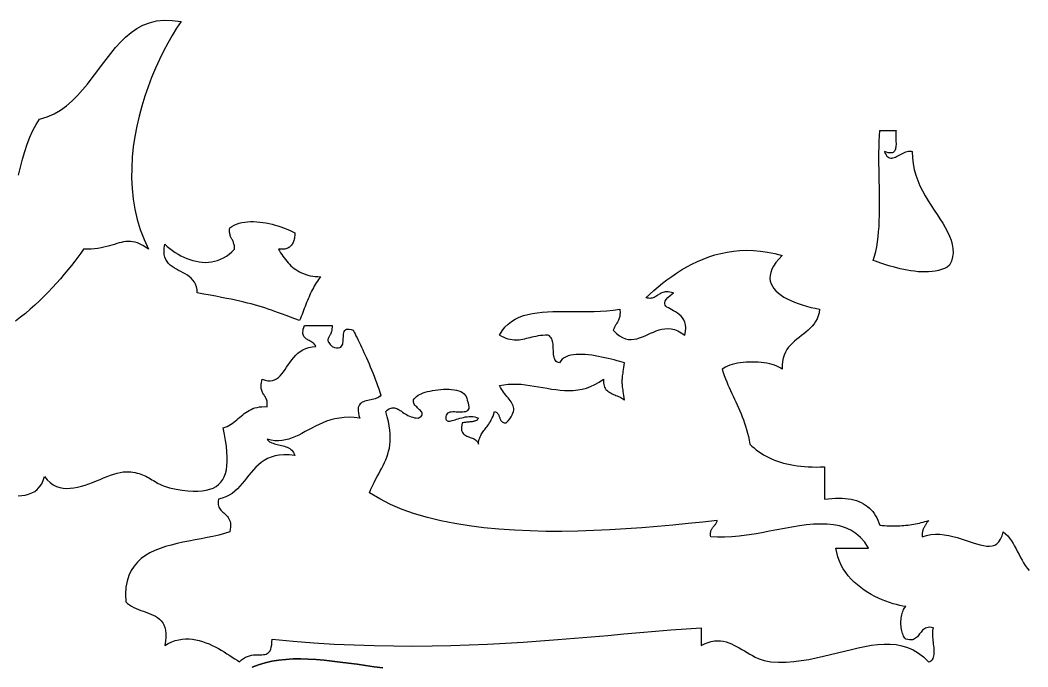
# Model space of a CAD drawing. Extents: x 0 to 1.82, y -2.75 to 0.29.
# Drawn here: x 0.754 to 1.368, y -1.593 to -1.199 of the extents above; entities that cross this region are included whole.
import ezdxf

# ---------------------------------------------------------------- set-up
doc = ezdxf.new("R2010")
doc.units = 0
doc.layers.get('0').update_dxf_attribs({"linetype": 'CONTINUOUS'})

msp = doc.modelspace()

# ---------------------------------------------------------------- linework, layer by layer
at = {"color": 7}
for points in [[(0.76571, -1.25948), (0.77024, -1.25811), (0.77446, -1.25627), (0.77839, -1.254), (0.78207, -1.25136), (0.78552, -1.24841), (0.78878, -1.24518), (0.79189, -1.24174), (0.79487, -1.23813), (0.79776, -1.23441), (0.80059, -1.23063), (0.80339, -1.22683), (0.80619, -1.22308), (0.80903, -1.21942), (0.81194, -1.21591), (0.81495, -1.21259), (0.81809, -1.20952), (0.8214, -1.20675), (0.8249, -1.20432), (0.82864, -1.20231), (0.83263, -1.20074), (0.83692, -1.19968), (0.84154, -1.19918), (0.84651, -1.19929), (0.85188, -1.20005)], [(0.85188, -1.20005), (0.84916, -1.20416), (0.84646, -1.20855), (0.8438, -1.2132), (0.84119, -1.2181), (0.83867, -1.22322), (0.83625, -1.22854), (0.83394, -1.23406), (0.83178, -1.23974), (0.82977, -1.24558), (0.82794, -1.25155), (0.8263, -1.25763), (0.82489, -1.26381), (0.82371, -1.27007), (0.82279, -1.27639), (0.82215, -1.28274), (0.8218, -1.28912), (0.82177, -1.2955), (0.82207, -1.30187), (0.82273, -1.3082), (0.82377, -1.31448), (0.8252, -1.32069), (0.82705, -1.32681), (0.82933, -1.33283), (0.83207, -1.33872)], [(0.75276, -1.2936), (0.754, -1.28871), (0.75528, -1.2839), (0.75664, -1.27922), (0.75811, -1.27472), (0.75972, -1.27045), (0.7615, -1.26645), (0.76349, -1.26278), (0.76571, -1.25948)], [(1.27381, -1.34565), (1.27462, -1.34299), (1.27531, -1.34021), (1.27589, -1.33733), (1.27637, -1.33435), (1.27676, -1.33127), (1.27707, -1.32811), (1.27731, -1.32488), (1.27748, -1.32158), (1.27759, -1.31823), (1.27765, -1.31482), (1.27766, -1.31137), (1.27765, -1.30789), (1.2776, -1.30438), (1.27754, -1.30085), (1.27747, -1.29732), (1.2774, -1.29378), (1.27734, -1.29025), (1.27729, -1.28673), (1.27727, -1.28324), (1.27727, -1.27978), (1.27732, -1.27636), (1.27741, -1.27298), (1.27756, -1.26967), (1.27777, -1.26641)], [(1.28768, -1.26641), (1.28758, -1.26718), (1.28752, -1.26799), (1.2875, -1.26884), (1.28751, -1.26971), (1.28753, -1.27059), (1.28757, -1.27149), (1.28761, -1.27239), (1.28764, -1.27327), (1.28766, -1.27414), (1.28766, -1.27499), (1.28762, -1.2758), (1.28755, -1.27657), (1.28743, -1.27728), (1.28726, -1.27794), (1.28703, -1.27852), (1.28672, -1.27903), (1.28634, -1.27946), (1.28586, -1.27978), (1.2853, -1.28001), (1.28463, -1.28012), (1.28384, -1.28012), (1.28294, -1.27998), (1.28191, -1.27971), (1.28074, -1.27929)], [(1.28074, -1.27929), (1.28114, -1.28042), (1.28158, -1.28133), (1.28208, -1.28205), (1.28261, -1.28259), (1.28318, -1.28296), (1.28379, -1.28319), (1.28443, -1.28328), (1.28511, -1.28325), (1.28581, -1.28312), (1.28653, -1.2829), (1.28728, -1.28261), (1.28805, -1.28226), (1.28883, -1.28187), (1.28962, -1.28146), (1.29042, -1.28103), (1.29123, -1.28061), (1.29205, -1.28021), (1.29286, -1.27985), (1.29367, -1.27953), (1.29448, -1.27929), (1.29527, -1.27913), (1.29606, -1.27906), (1.29683, -1.27911), (1.29758, -1.27929)], [(1.29758, -1.27929), (1.29764, -1.28306), (1.29803, -1.28671), (1.29872, -1.29023), (1.29968, -1.29364), (1.30087, -1.29695), (1.30225, -1.30015), (1.3038, -1.30326), (1.30547, -1.30629), (1.30723, -1.30923), (1.30904, -1.31211), (1.31087, -1.31492), (1.31268, -1.31767), (1.31445, -1.32037), (1.31612, -1.32302), (1.31768, -1.32564), (1.31908, -1.32822), (1.32028, -1.33079), (1.32126, -1.33333), (1.32197, -1.33586), (1.32239, -1.33839), (1.32247, -1.34093), (1.32218, -1.34347), (1.32149, -1.34603), (1.32036, -1.34862)], [(0.88456, -1.33872), (0.88454, -1.338), (0.88449, -1.33733), (0.8844, -1.3367), (0.88427, -1.33611), (0.88413, -1.33556), (0.88396, -1.33503), (0.88377, -1.33453), (0.88357, -1.33406), (0.88336, -1.3336), (0.88315, -1.33315), (0.88293, -1.33271), (0.88271, -1.33228), (0.88249, -1.33184), (0.88229, -1.33141), (0.8821, -1.33096), (0.88192, -1.3305), (0.88177, -1.33002), (0.88164, -1.32952), (0.88154, -1.329), (0.88147, -1.32844), (0.88144, -1.32786), (0.88144, -1.32723), (0.88149, -1.32656), (0.88159, -1.32584)], [(0.88159, -1.32584), (0.88289, -1.32492), (0.88428, -1.32414), (0.88577, -1.32349), (0.88735, -1.32296), (0.889, -1.32256), (0.89071, -1.32227), (0.89247, -1.32208), (0.89428, -1.32199), (0.89613, -1.32199), (0.898, -1.32208), (0.89988, -1.32225), (0.90177, -1.3225), (0.90366, -1.32281), (0.90553, -1.32318), (0.90737, -1.32361), (0.90918, -1.32408), (0.91094, -1.32459), (0.91265, -1.32514), (0.9143, -1.32572), (0.91587, -1.32632), (0.91735, -1.32694), (0.91875, -1.32756), (0.92004, -1.32819), (0.92121, -1.32881)], [(0.92121, -1.32881), (0.92119, -1.32966), (0.92115, -1.33048), (0.92107, -1.33127), (0.92096, -1.33202), (0.92081, -1.33274), (0.92064, -1.33342), (0.92043, -1.33407), (0.92018, -1.33468), (0.9199, -1.33525), (0.91959, -1.33579), (0.91924, -1.33628), (0.91886, -1.33673), (0.91844, -1.33715), (0.91798, -1.33752), (0.91749, -1.33785), (0.91695, -1.33813), (0.91639, -1.33837), (0.91578, -1.33856), (0.91513, -1.33871), (0.91445, -1.33881), (0.91372, -1.33886), (0.91296, -1.33886), (0.91215, -1.33881), (0.91131, -1.33872)], [(0.79245, -1.33872), (0.79078, -1.34111), (0.78899, -1.34359), (0.78709, -1.34614), (0.78507, -1.34874), (0.78296, -1.3514), (0.78074, -1.35408), (0.77842, -1.35679), (0.77602, -1.35952), (0.77353, -1.36224), (0.77096, -1.36495), (0.76831, -1.36763), (0.76559, -1.37029), (0.7628, -1.37289), (0.75995, -1.37544), (0.75704, -1.37792), (0.75408, -1.38031), (0.75107, -1.38262)], [(0.83207, -1.33872), (0.83026, -1.33747), (0.82855, -1.33645), (0.82691, -1.33563), (0.82535, -1.335), (0.82385, -1.33455), (0.8224, -1.33426), (0.82098, -1.33411), (0.8196, -1.33409), (0.81823, -1.33419), (0.81687, -1.33438), (0.8155, -1.33466), (0.81412, -1.335), (0.81271, -1.3354), (0.81127, -1.33583), (0.80978, -1.33628), (0.80823, -1.33673), (0.80661, -1.33718), (0.80491, -1.3376), (0.80312, -1.33798), (0.80123, -1.3383), (0.79923, -1.33855), (0.79711, -1.33872), (0.79485, -1.33878), (0.79245, -1.33872)], [(0.86178, -1.36546), (0.86166, -1.36347), (0.86132, -1.36171), (0.86077, -1.36016), (0.86004, -1.35879), (0.85915, -1.35757), (0.85813, -1.3565), (0.85699, -1.35554), (0.85577, -1.35467), (0.85447, -1.35388), (0.85313, -1.35314), (0.85176, -1.35242), (0.85039, -1.35172), (0.84905, -1.35099), (0.84774, -1.35023), (0.8465, -1.34941), (0.84535, -1.34851), (0.84431, -1.34751), (0.8434, -1.34638), (0.84264, -1.3451), (0.84207, -1.34365), (0.84169, -1.34202), (0.84153, -1.34017), (0.84162, -1.33808), (0.84197, -1.33574)], [(0.84197, -1.33574), (0.84349, -1.33708), (0.84506, -1.33836), (0.84669, -1.33957), (0.84836, -1.34071), (0.85008, -1.34177), (0.85183, -1.34275), (0.85362, -1.34365), (0.85544, -1.34444), (0.85728, -1.34513), (0.85914, -1.34571), (0.86101, -1.34617), (0.8629, -1.34652), (0.86479, -1.34673), (0.86668, -1.34681), (0.86856, -1.34674), (0.87044, -1.34653), (0.8723, -1.34616), (0.87415, -1.34563), (0.87597, -1.34494), (0.87776, -1.34407), (0.87952, -1.34302), (0.88125, -1.34178), (0.88293, -1.34035), (0.88456, -1.33872)], [(0.91131, -1.33872), (0.91194, -1.33982), (0.91259, -1.34092), (0.91327, -1.342), (0.91397, -1.34306), (0.9147, -1.3441), (0.91547, -1.34511), (0.91627, -1.34609), (0.9171, -1.34704), (0.91797, -1.34796), (0.91889, -1.34884), (0.91984, -1.34968), (0.92084, -1.35048), (0.92188, -1.35123), (0.92298, -1.35193), (0.92412, -1.35258), (0.92532, -1.35317), (0.92657, -1.3537), (0.92788, -1.35418), (0.92925, -1.35458), (0.93068, -1.35493), (0.93217, -1.3552), (0.93373, -1.35539), (0.93536, -1.35551), (0.93706, -1.35555)], [(1.13515, -1.36843), (1.13755, -1.3662), (1.14004, -1.36397), (1.14262, -1.36176), (1.1453, -1.35957), (1.14807, -1.35744), (1.15093, -1.35535), (1.15389, -1.35334), (1.15694, -1.35141), (1.16008, -1.34957), (1.16331, -1.34785), (1.16664, -1.34625), (1.17006, -1.34478), (1.17357, -1.34347), (1.17718, -1.34231), (1.18088, -1.34134), (1.18467, -1.34055), (1.18855, -1.33997), (1.19253, -1.3396), (1.1966, -1.33946), (1.20076, -1.33956), (1.20502, -1.33992), (1.20937, -1.34056), (1.21381, -1.34147), (1.21834, -1.34268)], [(1.21834, -1.34268), (1.21619, -1.34487), (1.21442, -1.34699), (1.21303, -1.34904), (1.21198, -1.35101), (1.21128, -1.35292), (1.2109, -1.35475), (1.21083, -1.35651), (1.21104, -1.35819), (1.21154, -1.35981), (1.21229, -1.36135), (1.21328, -1.36282), (1.21451, -1.36422), (1.21594, -1.36555), (1.21757, -1.3668), (1.21938, -1.36798), (1.22135, -1.36909), (1.22347, -1.37013), (1.22573, -1.37109), (1.2281, -1.37198), (1.23056, -1.3728), (1.23312, -1.37355), (1.23574, -1.37423), (1.23841, -1.37483), (1.24112, -1.37536)], [(1.32036, -1.34862), (1.31881, -1.34965), (1.31716, -1.35051), (1.31539, -1.35121), (1.31354, -1.35177), (1.31161, -1.35219), (1.3096, -1.35247), (1.30754, -1.35264), (1.30543, -1.35269), (1.30328, -1.35264), (1.3011, -1.3525), (1.29891, -1.35227), (1.29671, -1.35196), (1.29452, -1.35159), (1.29234, -1.35116), (1.29019, -1.35068), (1.28808, -1.35016), (1.28601, -1.34961), (1.28401, -1.34904), (1.28207, -1.34845), (1.28021, -1.34786), (1.27845, -1.34728), (1.27679, -1.34671), (1.27524, -1.34616), (1.27381, -1.34565)], [(0.93706, -1.35555), (0.93633, -1.35644), (0.93563, -1.35735), (0.93496, -1.35829), (0.93432, -1.35925), (0.93369, -1.36025), (0.9331, -1.36126), (0.93252, -1.3623), (0.93196, -1.36337), (0.93142, -1.36445), (0.93089, -1.36555), (0.93038, -1.36667), (0.92988, -1.36781), (0.92939, -1.36896), (0.9289, -1.37013), (0.92843, -1.37131), (0.92796, -1.3725), (0.92749, -1.3737), (0.92703, -1.37491), (0.92656, -1.37613), (0.9261, -1.37736), (0.92563, -1.37859), (0.92515, -1.37982), (0.92467, -1.38106), (0.92418, -1.3823)], [(0.92418, -1.3823), (0.9213, -1.38122), (0.9186, -1.38021), (0.91606, -1.37926), (0.91364, -1.37837), (0.91135, -1.37753), (0.90914, -1.37674), (0.90701, -1.37599), (0.90492, -1.37529), (0.90287, -1.37462), (0.90083, -1.37398), (0.89878, -1.37336), (0.8967, -1.37276), (0.89456, -1.37218), (0.89236, -1.37161), (0.89006, -1.37105), (0.88765, -1.37048), (0.8851, -1.36992), (0.8824, -1.36934), (0.87952, -1.36875), (0.87645, -1.36815), (0.87316, -1.36752), (0.86963, -1.36687), (0.86585, -1.36618), (0.86178, -1.36546)], [(1.15198, -1.36546), (1.1508, -1.36514), (1.14972, -1.36493), (1.14874, -1.36481), (1.14785, -1.36478), (1.14703, -1.36483), (1.14629, -1.36495), (1.14561, -1.36512), (1.14498, -1.36535), (1.14439, -1.36561), (1.14385, -1.36591), (1.14332, -1.36624), (1.14282, -1.36657), (1.14233, -1.36691), (1.14184, -1.36725), (1.14134, -1.36758), (1.14083, -1.36788), (1.1403, -1.36815), (1.13973, -1.36838), (1.13912, -1.36857), (1.13846, -1.36869), (1.13774, -1.36875), (1.13695, -1.36873), (1.13609, -1.36863), (1.13515, -1.36843)], [(1.15892, -1.39121), (1.15937, -1.38887), (1.1595, -1.38679), (1.15935, -1.38494), (1.15895, -1.38332), (1.15834, -1.38189), (1.15756, -1.38064), (1.15662, -1.37955), (1.15558, -1.37859), (1.15446, -1.37775), (1.1533, -1.37701), (1.15213, -1.37634), (1.15099, -1.37573), (1.14992, -1.37516), (1.14893, -1.3746), (1.14808, -1.37404), (1.1474, -1.37345), (1.14691, -1.37282), (1.14666, -1.37213), (1.14668, -1.37135), (1.147, -1.37046), (1.14765, -1.36945), (1.14868, -1.36829), (1.15011, -1.36697), (1.15198, -1.36546)], [(1.04601, -1.39121), (1.04758, -1.38865), (1.04934, -1.38641), (1.05127, -1.38448), (1.05336, -1.38281), (1.05561, -1.38141), (1.05802, -1.38024), (1.06056, -1.37928), (1.06325, -1.37852), (1.06606, -1.37793), (1.069, -1.37748), (1.07206, -1.37717), (1.07522, -1.37697), (1.07849, -1.37686), (1.08186, -1.37681), (1.08531, -1.37681), (1.08885, -1.37683), (1.09247, -1.37686), (1.09615, -1.37686), (1.09989, -1.37683), (1.10369, -1.37674), (1.10754, -1.37657), (1.11143, -1.3763), (1.11535, -1.3759), (1.1193, -1.37536)], [(1.1193, -1.37536), (1.1194, -1.3762), (1.11945, -1.377), (1.11945, -1.37774), (1.11942, -1.37845), (1.11935, -1.37911), (1.11924, -1.37974), (1.1191, -1.38034), (1.11893, -1.3809), (1.11874, -1.38144), (1.11853, -1.38195), (1.1183, -1.38244), (1.11806, -1.38291), (1.11781, -1.38337), (1.11755, -1.38382), (1.11729, -1.38425), (1.11703, -1.38468), (1.11677, -1.38511), (1.11651, -1.38553), (1.11627, -1.38596), (1.11604, -1.38639), (1.11583, -1.38683), (1.11564, -1.38728), (1.11548, -1.38775), (1.11534, -1.38824)], [(1.24112, -1.37536), (1.24078, -1.37749), (1.24024, -1.37943), (1.23954, -1.3812), (1.23868, -1.38282), (1.23769, -1.38431), (1.23659, -1.38568), (1.23539, -1.38696), (1.23412, -1.38816), (1.23278, -1.38931), (1.23141, -1.39041), (1.23002, -1.39149), (1.22862, -1.39257), (1.22724, -1.39367), (1.22589, -1.39479), (1.22459, -1.39597), (1.22337, -1.39723), (1.22223, -1.39857), (1.22121, -1.40002), (1.22031, -1.40159), (1.21955, -1.40331), (1.21896, -1.40519), (1.21855, -1.40726), (1.21834, -1.40952), (1.21834, -1.41201)], [(0.93409, -1.39814), (0.9338, -1.39756), (0.93346, -1.39704), (0.93306, -1.39657), (0.93261, -1.39616), (0.93212, -1.39578), (0.93161, -1.39543), (0.93107, -1.39511), (0.93053, -1.3948), (0.92998, -1.3945), (0.92943, -1.3942), (0.9289, -1.39389), (0.92839, -1.39356), (0.92791, -1.39321), (0.92747, -1.39282), (0.92708, -1.39239), (0.92675, -1.39191), (0.92648, -1.39137), (0.92629, -1.39076), (0.92617, -1.39008), (0.92615, -1.38932), (0.92623, -1.38846), (0.92642, -1.38751), (0.92672, -1.38644), (0.92715, -1.38527)], [(0.94399, -1.38527), (0.94396, -1.38633), (0.94388, -1.38728), (0.94375, -1.38814), (0.94358, -1.3889), (0.94338, -1.38959), (0.94315, -1.3902), (0.94292, -1.39075), (0.94267, -1.39125), (0.94242, -1.39169), (0.94218, -1.3921), (0.94196, -1.39247), (0.94176, -1.39282), (0.94159, -1.39315), (0.94146, -1.39348), (0.94138, -1.39381), (0.94135, -1.39414), (0.94138, -1.3945), (0.94148, -1.39488), (0.94166, -1.39529), (0.94193, -1.39574), (0.94228, -1.39625), (0.94274, -1.39681), (0.94331, -1.39744), (0.94399, -1.39814)], [(0.94399, -1.39814), (0.94547, -1.39864), (0.94672, -1.39889), (0.94775, -1.39894), (0.94859, -1.39878), (0.94925, -1.39846), (0.94976, -1.39799), (0.95014, -1.39739), (0.95041, -1.39668), (0.95059, -1.39588), (0.9507, -1.39502), (0.95076, -1.39412), (0.9508, -1.39319), (0.95083, -1.39227), (0.95088, -1.39136), (0.95096, -1.3905), (0.95111, -1.38971), (0.95133, -1.389), (0.95165, -1.38839), (0.95209, -1.38792), (0.95268, -1.3876), (0.95343, -1.38745), (0.95436, -1.38749), (0.9555, -1.38774), (0.95687, -1.38824)], [(1.11534, -1.38824), (1.11729, -1.39012), (1.11918, -1.39157), (1.12103, -1.39263), (1.12283, -1.39334), (1.12459, -1.39374), (1.12633, -1.39386), (1.12803, -1.39373), (1.12972, -1.39341), (1.13139, -1.39292), (1.13305, -1.3923), (1.13472, -1.3916), (1.13638, -1.39084), (1.13806, -1.39006), (1.13976, -1.38931), (1.14147, -1.38862), (1.14322, -1.38802), (1.145, -1.38755), (1.14682, -1.38726), (1.14868, -1.38718), (1.1506, -1.38734), (1.15258, -1.38779), (1.15462, -1.38856), (1.15673, -1.38969), (1.15892, -1.39121)], [(0.95687, -1.38824), (0.95738, -1.38927), (0.95794, -1.39038), (0.95852, -1.39157), (0.95915, -1.39282), (0.9598, -1.39415), (0.96047, -1.39554), (0.96117, -1.397), (0.96189, -1.39851), (0.96263, -1.40008), (0.96338, -1.4017), (0.96414, -1.40336), (0.96491, -1.40508), (0.96569, -1.40683), (0.96647, -1.40862), (0.96724, -1.41045), (0.96802, -1.4123), (0.96878, -1.41419), (0.96954, -1.41609), (0.97028, -1.41802), (0.97101, -1.41997), (0.97172, -1.42193), (0.97241, -1.4239), (0.97307, -1.42588), (0.9737, -1.42786)], [(1.07572, -1.39121), (1.07404, -1.39124), (1.07245, -1.39134), (1.07095, -1.39149), (1.06953, -1.39169), (1.06818, -1.39192), (1.0669, -1.39218), (1.06567, -1.39246), (1.06449, -1.39275), (1.06336, -1.39304), (1.06226, -1.39332), (1.06118, -1.39358), (1.06012, -1.39381), (1.05907, -1.39401), (1.05803, -1.39416), (1.05697, -1.39426), (1.05591, -1.39429), (1.05483, -1.39425), (1.05371, -1.39413), (1.05256, -1.39393), (1.05137, -1.39362), (1.05013, -1.3932), (1.04882, -1.39267), (1.04745, -1.39201), (1.04601, -1.39121)], [(1.08265, -1.40805), (1.08185, -1.40786), (1.08117, -1.40756), (1.08061, -1.40716), (1.08014, -1.40666), (1.07977, -1.40608), (1.07948, -1.40542), (1.07926, -1.40469), (1.07909, -1.4039), (1.07898, -1.40307), (1.0789, -1.40219), (1.07885, -1.40129), (1.07882, -1.40037), (1.07878, -1.39944), (1.07875, -1.39851), (1.0787, -1.39758), (1.07862, -1.39668), (1.0785, -1.3958), (1.07834, -1.39495), (1.07811, -1.39416), (1.07782, -1.39342), (1.07744, -1.39275), (1.07697, -1.39215), (1.0764, -1.39163), (1.07572, -1.39121)], [(0.9014, -1.41795), (0.90318, -1.41865), (0.90481, -1.41902), (0.9063, -1.41909), (0.90767, -1.41889), (0.90895, -1.41845), (0.91013, -1.41778), (0.91124, -1.41692), (0.9123, -1.4159), (0.91331, -1.41473), (0.9143, -1.41345), (0.91528, -1.41208), (0.91626, -1.41065), (0.91726, -1.40918), (0.9183, -1.4077), (0.91939, -1.40624), (0.92055, -1.40482), (0.92179, -1.40347), (0.92313, -1.40221), (0.92458, -1.40108), (0.92616, -1.40009), (0.92789, -1.39928), (0.92977, -1.39866), (0.93183, -1.39828), (0.93409, -1.39814)], [(1.12227, -1.40805), (1.12084, -1.40766), (1.1193, -1.40723), (1.11764, -1.40679), (1.1159, -1.40633), (1.11407, -1.40586), (1.11218, -1.4054), (1.11024, -1.40495), (1.10826, -1.40453), (1.10625, -1.40413), (1.10424, -1.40377), (1.10223, -1.40347), (1.10023, -1.40322), (1.09827, -1.40304), (1.09635, -1.40293), (1.09449, -1.40291), (1.0927, -1.40298), (1.091, -1.40316), (1.0894, -1.40345), (1.08791, -1.40386), (1.08655, -1.4044), (1.08533, -1.40508), (1.08426, -1.40591), (1.08337, -1.4069), (1.08265, -1.40805)], [(1.12227, -1.43083), (1.12203, -1.4293), (1.12182, -1.42792), (1.12162, -1.42668), (1.12145, -1.42556), (1.12129, -1.42456), (1.12116, -1.42365), (1.12104, -1.42282), (1.12095, -1.42206), (1.12088, -1.42136), (1.12083, -1.42069), (1.1208, -1.42006), (1.12079, -1.41944), (1.1208, -1.41882), (1.12083, -1.41818), (1.12088, -1.41752), (1.12095, -1.41681), (1.12104, -1.41606), (1.12116, -1.41523), (1.12129, -1.41432), (1.12145, -1.41331), (1.12162, -1.41219), (1.12182, -1.41095), (1.12203, -1.40958), (1.12227, -1.40805)], [(1.21834, -1.41201), (1.2174, -1.4113), (1.2163, -1.41065), (1.21506, -1.41006), (1.2137, -1.40953), (1.21223, -1.40907), (1.21067, -1.40867), (1.20902, -1.40833), (1.2073, -1.40805), (1.20553, -1.40783), (1.20372, -1.40768), (1.20188, -1.40758), (1.20002, -1.40755), (1.19817, -1.40758), (1.19633, -1.40768), (1.19451, -1.40783), (1.19274, -1.40805), (1.19102, -1.40833), (1.18937, -1.40867), (1.18781, -1.40907), (1.18634, -1.40953), (1.18498, -1.41006), (1.18374, -1.41065), (1.18264, -1.4113), (1.1817, -1.41201)], [(1.1817, -1.41201), (1.18234, -1.41396), (1.18301, -1.41587), (1.18372, -1.41774), (1.18446, -1.41958), (1.18522, -1.42138), (1.186, -1.42317), (1.1868, -1.42493), (1.1876, -1.42668), (1.18842, -1.42843), (1.18923, -1.43017), (1.19005, -1.43192), (1.19086, -1.43367), (1.19166, -1.43545), (1.19244, -1.43724), (1.19321, -1.43906), (1.19395, -1.44092), (1.19466, -1.44281), (1.19535, -1.44474), (1.19599, -1.44672), (1.1966, -1.44876), (1.19716, -1.45086), (1.19767, -1.45302), (1.19813, -1.45526), (1.19854, -1.45757)], [(0.90437, -1.43479), (0.90446, -1.43384), (0.90447, -1.43298), (0.90441, -1.4322), (0.90429, -1.43148), (0.90412, -1.43082), (0.90391, -1.43021), (0.90366, -1.42964), (0.90338, -1.4291), (0.90308, -1.42859), (0.90277, -1.42809), (0.90246, -1.4276), (0.90214, -1.42711), (0.90184, -1.42661), (0.90156, -1.42609), (0.9013, -1.42554), (0.90107, -1.42496), (0.90089, -1.42433), (0.90075, -1.42365), (0.90067, -1.4229), (0.90066, -1.42209), (0.90072, -1.42119), (0.90085, -1.42021), (0.90108, -1.41913), (0.9014, -1.41795)], [(1.04601, -1.42191), (1.04861, -1.4214), (1.05123, -1.4211), (1.05385, -1.42097), (1.05648, -1.421), (1.05912, -1.42116), (1.06176, -1.42143), (1.06441, -1.42179), (1.06706, -1.42221), (1.06972, -1.42266), (1.07238, -1.42313), (1.07504, -1.42359), (1.0777, -1.42402), (1.08036, -1.42439), (1.08302, -1.42468), (1.08568, -1.42486), (1.08834, -1.42492), (1.09099, -1.42483), (1.09364, -1.42456), (1.09628, -1.42409), (1.09892, -1.4234), (1.10155, -1.42247), (1.10418, -1.42126), (1.10679, -1.41977), (1.1094, -1.41795)], [(1.1094, -1.41795), (1.10933, -1.41913), (1.10936, -1.42021), (1.1095, -1.42119), (1.10973, -1.42207), (1.11004, -1.42287), (1.11043, -1.42358), (1.11089, -1.42423), (1.11141, -1.42481), (1.11199, -1.42533), (1.11261, -1.4258), (1.11328, -1.42623), (1.11398, -1.42662), (1.1147, -1.42698), (1.11544, -1.42731), (1.11619, -1.42762), (1.11695, -1.42793), (1.11771, -1.42823), (1.11845, -1.42854), (1.11917, -1.42885), (1.11987, -1.42919), (1.12054, -1.42954), (1.12117, -1.42993), (1.12175, -1.43036), (1.12227, -1.43083)], [(0.99648, -1.42786), (0.99732, -1.42737), (0.99832, -1.42689), (0.99947, -1.42644), (1.00075, -1.42601), (1.00214, -1.42562), (1.00363, -1.42526), (1.0052, -1.42494), (1.00683, -1.42466), (1.0085, -1.42444), (1.01019, -1.42428), (1.01189, -1.42418), (1.01357, -1.42414), (1.01522, -1.42418), (1.01683, -1.42429), (1.01836, -1.42449), (1.01981, -1.42477), (1.02116, -1.42515), (1.02239, -1.42563), (1.02348, -1.42621), (1.02441, -1.42689), (1.02516, -1.42769), (1.02573, -1.42861), (1.02608, -1.42966), (1.0262, -1.43083)], [(1.04997, -1.44469), (1.05122, -1.44337), (1.05225, -1.44213), (1.05309, -1.44095), (1.05373, -1.43984), (1.0542, -1.43879), (1.0545, -1.43779), (1.05465, -1.43684), (1.05466, -1.43593), (1.05455, -1.43505), (1.05432, -1.4342), (1.05398, -1.43337), (1.05356, -1.43256), (1.05306, -1.43176), (1.05249, -1.43096), (1.05187, -1.43017), (1.05122, -1.42936), (1.05053, -1.42854), (1.04983, -1.4277), (1.04913, -1.42684), (1.04843, -1.42594), (1.04776, -1.425), (1.04712, -1.42403), (1.04654, -1.423), (1.04601, -1.42191)], [(0.9737, -1.42786), (0.97316, -1.42843), (0.97252, -1.4289), (0.97181, -1.4293), (0.97103, -1.42964), (0.9702, -1.42992), (0.96932, -1.43016), (0.96842, -1.43037), (0.9675, -1.43057), (0.96658, -1.43076), (0.96567, -1.43097), (0.96478, -1.43119), (0.96392, -1.43145), (0.96311, -1.43175), (0.96236, -1.43211), (0.96168, -1.43255), (0.96108, -1.43307), (0.96058, -1.43368), (0.96019, -1.4344), (0.95992, -1.43525), (0.95979, -1.43622), (0.9598, -1.43735), (0.95997, -1.43863), (0.96031, -1.44008), (0.96083, -1.44172)], [(0.99648, -1.44172), (0.99746, -1.44123), (0.99817, -1.44073), (0.99864, -1.44023), (0.99889, -1.43973), (0.99895, -1.43923), (0.99885, -1.43872), (0.99861, -1.43821), (0.99824, -1.43769), (0.99779, -1.43716), (0.99727, -1.43663), (0.9967, -1.43608), (0.99611, -1.43553), (0.99553, -1.43497), (0.99498, -1.4344), (0.99448, -1.43381), (0.99406, -1.43321), (0.99375, -1.4326), (0.99356, -1.43197), (0.99352, -1.43133), (0.99366, -1.43067), (0.99401, -1.43), (0.99457, -1.4293), (0.99539, -1.42859), (0.99648, -1.42786)], [(1.0262, -1.43083), (1.02681, -1.43243), (1.02717, -1.43378), (1.02731, -1.43491), (1.02724, -1.43583), (1.02698, -1.43656), (1.02655, -1.43713), (1.02598, -1.43754), (1.02528, -1.43783), (1.02447, -1.43802), (1.02358, -1.43812), (1.02262, -1.43815), (1.02162, -1.43813), (1.02059, -1.43809), (1.01955, -1.43805), (1.01853, -1.43801), (1.01754, -1.43802), (1.01661, -1.43808), (1.01575, -1.43821), (1.01499, -1.43844), (1.01434, -1.43878), (1.01383, -1.43926), (1.01348, -1.4399), (1.0133, -1.44071), (1.01332, -1.44172)], [(0.87763, -1.44766), (0.87883, -1.44725), (0.87997, -1.44677), (0.88105, -1.44622), (0.88209, -1.44561), (0.88308, -1.44496), (0.88404, -1.44426), (0.88497, -1.44353), (0.88588, -1.44279), (0.88679, -1.44202), (0.88769, -1.44126), (0.8886, -1.44049), (0.88952, -1.43974), (0.89046, -1.43901), (0.89142, -1.43831), (0.89243, -1.43764), (0.89348, -1.43703), (0.89458, -1.43646), (0.89574, -1.43597), (0.89696, -1.43554), (0.89826, -1.43519), (0.89965, -1.43494), (0.90112, -1.43478), (0.90269, -1.43473), (0.90437, -1.43479)], [(0.97668, -1.43776), (0.97752, -1.43698), (0.97833, -1.43638), (0.97911, -1.43594), (0.97986, -1.43565), (0.98059, -1.43549), (0.9813, -1.43545), (0.982, -1.43553), (0.98269, -1.43571), (0.98338, -1.43597), (0.98407, -1.4363), (0.98476, -1.4367), (0.98547, -1.43714), (0.98619, -1.43762), (0.98693, -1.43813), (0.98769, -1.43864), (0.98849, -1.43915), (0.98932, -1.43965), (0.99019, -1.44013), (0.9911, -1.44056), (0.99206, -1.44095), (0.99307, -1.44127), (0.99415, -1.44151), (0.99528, -1.44167), (0.99648, -1.44172)], [(0.96083, -1.44172), (0.95746, -1.44136), (0.95427, -1.44126), (0.95125, -1.44138), (0.94839, -1.44171), (0.94568, -1.44223), (0.94309, -1.4429), (0.94063, -1.4437), (0.93827, -1.44462), (0.936, -1.44562), (0.93381, -1.44669), (0.93169, -1.44779), (0.92963, -1.4489), (0.9276, -1.45001), (0.92561, -1.45108), (0.92363, -1.45209), (0.92165, -1.45302), (0.91966, -1.45384), (0.91765, -1.45454), (0.9156, -1.45507), (0.91351, -1.45543), (0.91135, -1.45559), (0.90912, -1.45552), (0.90679, -1.4552), (0.90437, -1.4546)], [(0.96677, -1.48728), (0.96766, -1.48511), (0.96857, -1.48306), (0.96951, -1.48109), (0.97046, -1.47921), (0.97141, -1.4774), (0.97236, -1.47565), (0.97328, -1.47393), (0.97418, -1.47224), (0.97504, -1.47057), (0.97585, -1.4689), (0.97661, -1.46721), (0.97729, -1.46549), (0.9779, -1.46374), (0.97843, -1.46193), (0.97885, -1.46005), (0.97917, -1.45808), (0.97937, -1.45602), (0.97945, -1.45386), (0.97938, -1.45156), (0.97917, -1.44913), (0.97881, -1.44655), (0.97828, -1.4438), (0.97757, -1.44088), (0.97668, -1.43776)], [(1.01332, -1.44172), (1.01338, -1.44238), (1.01354, -1.44289), (1.01381, -1.44327), (1.01417, -1.44351), (1.01462, -1.44364), (1.01516, -1.44367), (1.01578, -1.44361), (1.01648, -1.44348), (1.01724, -1.44329), (1.01806, -1.44305), (1.01895, -1.44277), (1.01988, -1.44247), (1.02087, -1.44215), (1.02189, -1.44184), (1.02295, -1.44155), (1.02403, -1.44128), (1.02514, -1.44106), (1.02627, -1.44089), (1.02742, -1.44078), (1.02857, -1.44076), (1.02972, -1.44083), (1.03087, -1.441), (1.03201, -1.4413), (1.03313, -1.44172)], [(1.03313, -1.44172), (1.03299, -1.44207), (1.0328, -1.44239), (1.03258, -1.44266), (1.03233, -1.44291), (1.03204, -1.44312), (1.03172, -1.4433), (1.03138, -1.44346), (1.031, -1.44359), (1.03061, -1.44371), (1.03019, -1.4438), (1.02975, -1.44388), (1.02929, -1.44395), (1.02882, -1.44401), (1.02834, -1.44406), (1.02784, -1.4441), (1.02733, -1.44414), (1.02682, -1.44419), (1.02631, -1.44423), (1.02579, -1.44428), (1.02527, -1.44434), (1.02475, -1.4444), (1.02423, -1.44448), (1.02373, -1.44458), (1.02323, -1.44469)], [(1.03313, -1.45757), (1.03327, -1.45651), (1.03346, -1.45553), (1.03368, -1.45465), (1.03393, -1.45383), (1.03422, -1.45308), (1.03454, -1.45239), (1.03489, -1.45173), (1.03526, -1.45111), (1.03566, -1.45052), (1.03607, -1.44994), (1.03651, -1.44936), (1.03697, -1.44878), (1.03744, -1.44818), (1.03793, -1.44756), (1.03842, -1.4469), (1.03893, -1.4462), (1.03944, -1.44544), (1.03996, -1.44462), (1.04047, -1.44372), (1.04099, -1.44274), (1.04151, -1.44166), (1.04203, -1.44048), (1.04254, -1.43918), (1.04304, -1.43776)], [(1.04304, -1.43776), (1.0435, -1.43791), (1.04391, -1.4381), (1.04427, -1.43834), (1.04458, -1.43862), (1.04485, -1.43893), (1.04509, -1.43926), (1.0453, -1.43962), (1.04549, -1.44), (1.04566, -1.44039), (1.04582, -1.44079), (1.04598, -1.44119), (1.04613, -1.4416), (1.04629, -1.442), (1.04646, -1.44239), (1.04664, -1.44276), (1.04685, -1.44312), (1.04708, -1.44345), (1.04735, -1.44375), (1.04766, -1.44402), (1.04801, -1.44425), (1.04841, -1.44444), (1.04887, -1.44458), (1.04938, -1.44466), (1.04997, -1.44469)], [(0.84495, -1.48431), (0.8489, -1.48508), (0.85259, -1.48567), (0.85602, -1.48607), (0.8592, -1.48627), (0.86213, -1.48629), (0.86482, -1.48611), (0.86727, -1.48573), (0.86949, -1.48516), (0.87148, -1.48438), (0.87325, -1.48341), (0.8748, -1.48223), (0.87614, -1.48084), (0.87728, -1.47926), (0.87822, -1.47746), (0.87895, -1.47545), (0.8795, -1.47323), (0.87986, -1.4708), (0.88004, -1.46815), (0.88005, -1.46529), (0.87989, -1.46221), (0.87956, -1.45891), (0.87907, -1.45538), (0.87842, -1.45164), (0.87763, -1.44766)], [(1.02323, -1.44469), (1.02293, -1.44598), (1.02278, -1.44712), (1.02276, -1.44813), (1.02286, -1.44902), (1.02307, -1.44979), (1.02338, -1.45047), (1.02378, -1.45105), (1.02425, -1.45155), (1.02479, -1.45199), (1.02539, -1.45237), (1.02602, -1.4527), (1.02669, -1.45299), (1.02738, -1.45326), (1.02808, -1.45351), (1.02878, -1.45376), (1.02946, -1.45401), (1.03012, -1.45428), (1.03075, -1.45458), (1.03133, -1.45492), (1.03185, -1.45531), (1.0323, -1.45576), (1.03267, -1.45628), (1.03295, -1.45688), (1.03313, -1.45757)], [(0.90437, -1.4546), (0.90479, -1.45518), (0.90529, -1.45568), (0.90587, -1.45612), (0.90651, -1.4565), (0.90722, -1.45683), (0.90798, -1.45712), (0.90878, -1.45738), (0.90962, -1.45761), (0.91048, -1.45782), (0.91137, -1.45802), (0.91226, -1.45823), (0.91316, -1.45844), (0.91406, -1.45866), (0.91494, -1.45891), (0.9158, -1.45919), (0.91662, -1.45951), (0.91742, -1.45988), (0.91816, -1.46031), (0.91885, -1.4608), (0.91948, -1.46136), (0.92004, -1.46201), (0.92052, -1.46274), (0.92091, -1.46357), (0.92121, -1.4645)], [(1.19854, -1.45757), (1.1998, -1.45878), (1.20112, -1.45994), (1.20248, -1.46105), (1.2039, -1.4621), (1.20538, -1.46311), (1.20691, -1.46405), (1.20849, -1.46495), (1.21013, -1.46579), (1.21182, -1.46657), (1.21357, -1.4673), (1.21537, -1.46797), (1.21723, -1.46859), (1.21915, -1.46915), (1.22112, -1.46965), (1.22315, -1.4701), (1.22524, -1.47048), (1.22739, -1.47081), (1.22959, -1.47108), (1.23186, -1.47129), (1.23419, -1.47144), (1.23657, -1.47153), (1.23902, -1.47156), (1.24153, -1.47153), (1.2441, -1.47144)], [(0.92121, -1.4645), (0.91778, -1.46416), (0.91464, -1.46412), (0.91178, -1.46435), (0.90916, -1.46483), (0.90678, -1.46554), (0.9046, -1.46645), (0.90261, -1.46754), (0.90078, -1.46879), (0.89908, -1.47018), (0.8975, -1.47167), (0.89601, -1.47326), (0.89459, -1.4749), (0.89322, -1.47659), (0.89187, -1.4783), (0.89052, -1.48), (0.88915, -1.48167), (0.88773, -1.48329), (0.88625, -1.48484), (0.88468, -1.48629), (0.88299, -1.48761), (0.88117, -1.4888), (0.87919, -1.48981), (0.87703, -1.49063), (0.87466, -1.49124)], [(0.75266, -1.48913), (0.75486, -1.48897), (0.75698, -1.48864), (0.759, -1.48811), (0.76091, -1.48738), (0.76268, -1.48641), (0.76429, -1.48518), (0.76571, -1.48369), (0.76694, -1.4819), (0.76793, -1.47981), (0.76868, -1.47738)], [(0.76868, -1.47738), (0.77035, -1.47941), (0.77211, -1.48106), (0.77398, -1.48237), (0.77593, -1.48335), (0.77795, -1.48403), (0.78004, -1.48444), (0.78219, -1.48459), (0.78438, -1.48453), (0.78661, -1.48427), (0.78887, -1.48384), (0.79115, -1.48327), (0.79344, -1.48258), (0.79573, -1.48179), (0.79801, -1.48094), (0.80027, -1.48005), (0.8025, -1.47914), (0.8047, -1.47824), (0.80684, -1.47738), (0.80893, -1.47658), (0.81096, -1.47587), (0.81291, -1.47527), (0.81477, -1.47481), (0.81654, -1.47451), (0.8182, -1.47441)], [(0.8182, -1.47441), (0.81976, -1.47444), (0.82123, -1.47455), (0.8226, -1.47471), (0.8239, -1.47493), (0.82512, -1.47521), (0.82628, -1.47554), (0.82738, -1.47591), (0.82844, -1.47631), (0.82945, -1.47676), (0.83043, -1.47723), (0.83138, -1.47773), (0.83232, -1.47824), (0.83324, -1.47878), (0.83416, -1.47932), (0.83509, -1.47987), (0.83603, -1.48042), (0.83699, -1.48097), (0.83798, -1.48151), (0.83901, -1.48204), (0.84008, -1.48255), (0.8412, -1.48303), (0.84238, -1.48349), (0.84362, -1.48392), (0.84495, -1.48431)], [(0.87466, -1.49124), (0.87448, -1.49242), (0.87444, -1.49347), (0.87451, -1.49441), (0.87469, -1.49526), (0.87497, -1.49602), (0.87532, -1.49671), (0.87575, -1.49734), (0.87624, -1.49792), (0.87677, -1.49847), (0.87733, -1.499), (0.87791, -1.49951), (0.8785, -1.50003), (0.87908, -1.50057), (0.87965, -1.50113), (0.88018, -1.50174), (0.88068, -1.5024), (0.88111, -1.50312), (0.88148, -1.50392), (0.88177, -1.50481), (0.88197, -1.5058), (0.88207, -1.50691), (0.88204, -1.50815), (0.88189, -1.50952), (0.88159, -1.51105)], [(1.17873, -1.50412), (1.16993, -1.5051), (1.1609, -1.50606), (1.15166, -1.50697), (1.14225, -1.50783), (1.1327, -1.5086), (1.12304, -1.50929), (1.11331, -1.50987), (1.10353, -1.51032), (1.09373, -1.51063), (1.08395, -1.51079), (1.07422, -1.51077), (1.06458, -1.51056), (1.05504, -1.51014), (1.04566, -1.5095), (1.03645, -1.50863), (1.02744, -1.5075), (1.01868, -1.50609), (1.0102, -1.5044), (1.00201, -1.5024), (0.99416, -1.50009), (0.98668, -1.49743), (0.9796, -1.49442), (0.97296, -1.49105), (0.96677, -1.48728)], [(1.2441, -1.49124), (1.24641, -1.49092), (1.24864, -1.49069), (1.25078, -1.49054), (1.25285, -1.49049), (1.25483, -1.49053), (1.25674, -1.49066), (1.25856, -1.49087), (1.26031, -1.49117), (1.26198, -1.49156), (1.26356, -1.49203), (1.26507, -1.49259), (1.2665, -1.49323), (1.26786, -1.49395), (1.26914, -1.49475), (1.27034, -1.49564), (1.27146, -1.4966), (1.27251, -1.49764), (1.27348, -1.49877), (1.27438, -1.49996), (1.27521, -1.50124), (1.27596, -1.50259), (1.27664, -1.50402), (1.27724, -1.50552), (1.27777, -1.50709)], [(1.17476, -1.51402), (1.17467, -1.51331), (1.17462, -1.51266), (1.17461, -1.51206), (1.17465, -1.5115), (1.17472, -1.51099), (1.17483, -1.51053), (1.17497, -1.5101), (1.17513, -1.5097), (1.17532, -1.50932), (1.17553, -1.50898), (1.17576, -1.50865), (1.176, -1.50833), (1.17625, -1.50802), (1.17651, -1.50773), (1.17678, -1.50743), (1.17704, -1.50713), (1.1773, -1.50682), (1.17755, -1.5065), (1.17779, -1.50617), (1.17802, -1.50582), (1.17823, -1.50544), (1.17842, -1.50503), (1.17859, -1.5046), (1.17873, -1.50412)], [(1.27777, -1.50709), (1.27924, -1.50721), (1.28068, -1.5073), (1.28209, -1.50737), (1.28348, -1.50742), (1.28484, -1.50745), (1.28617, -1.50746), (1.28749, -1.50745), (1.28878, -1.50742), (1.29005, -1.50737), (1.2913, -1.5073), (1.29253, -1.50721), (1.29374, -1.50709), (1.29494, -1.50696), (1.29613, -1.5068), (1.2973, -1.50663), (1.29846, -1.50643), (1.29961, -1.50621), (1.30075, -1.50598), (1.30189, -1.50572), (1.30301, -1.50544), (1.30414, -1.50514), (1.30525, -1.50482), (1.30637, -1.50448), (1.30748, -1.50412)], [(1.30748, -1.50412), (1.30724, -1.50449), (1.30699, -1.50484), (1.30675, -1.5052), (1.3065, -1.50554), (1.30626, -1.50588), (1.30603, -1.50623), (1.3058, -1.50657), (1.30558, -1.50691), (1.30536, -1.50725), (1.30515, -1.50761), (1.30495, -1.50796), (1.30476, -1.50833), (1.30458, -1.50871), (1.30441, -1.5091), (1.30425, -1.5095), (1.30411, -1.50992), (1.30398, -1.51035), (1.30386, -1.51081), (1.30376, -1.51128), (1.30368, -1.51178), (1.30361, -1.5123), (1.30356, -1.51285), (1.30353, -1.51342), (1.30352, -1.51402)], [(1.27084, -1.52096), (1.26858, -1.51742), (1.26603, -1.51445), (1.26322, -1.51201), (1.26014, -1.51006), (1.25684, -1.50856), (1.25332, -1.50748), (1.2496, -1.50677), (1.24571, -1.50639), (1.24166, -1.50632), (1.23747, -1.50649), (1.23316, -1.50689), (1.22874, -1.50746), (1.22425, -1.50818), (1.21969, -1.50899), (1.21509, -1.50986), (1.21046, -1.51076), (1.20582, -1.51164), (1.2012, -1.51246), (1.1966, -1.51319), (1.19206, -1.51378), (1.18759, -1.5142), (1.1832, -1.51441), (1.17892, -1.51436), (1.17476, -1.51402)], [(0.88159, -1.51105), (0.8783, -1.5121), (0.87488, -1.51303), (0.87135, -1.51386), (0.86775, -1.51462), (0.86409, -1.51534), (0.86041, -1.51604), (0.85672, -1.51674), (0.85305, -1.51747), (0.84944, -1.51826), (0.84589, -1.51913), (0.84245, -1.5201), (0.83913, -1.52121), (0.83596, -1.52246), (0.83296, -1.5239), (0.83016, -1.52554), (0.82759, -1.52741), (0.82528, -1.52954), (0.82323, -1.53195), (0.82149, -1.53466), (0.82008, -1.53769), (0.81902, -1.54109), (0.81833, -1.54486), (0.81806, -1.54904), (0.8182, -1.55364)], [(1.30352, -1.51402), (1.30625, -1.51321), (1.30898, -1.51272), (1.3117, -1.51252), (1.31441, -1.51257), (1.3171, -1.51283), (1.31976, -1.51328), (1.32237, -1.51387), (1.32495, -1.51458), (1.32746, -1.51535), (1.32991, -1.51616), (1.3323, -1.51697), (1.3346, -1.51774), (1.33681, -1.51844), (1.33893, -1.51903), (1.34094, -1.51948), (1.34285, -1.51975), (1.34463, -1.5198), (1.34628, -1.5196), (1.3478, -1.51911), (1.34917, -1.51829), (1.35039, -1.51711), (1.35145, -1.51554), (1.35233, -1.51353), (1.35304, -1.51105)], [(1.35304, -1.51105), (1.35446, -1.51224), (1.35575, -1.51355), (1.35693, -1.51497), (1.35802, -1.51649), (1.35903, -1.51808), (1.35998, -1.51974), (1.36089, -1.52143), (1.36178, -1.52316), (1.36266, -1.52489), (1.36355, -1.52662), (1.36446, -1.52833), (1.36543, -1.53), (1.36645, -1.53161), (1.36755, -1.53314), (1.36875, -1.53459)], [(1.29362, -1.55661), (1.29183, -1.55632), (1.28992, -1.55593), (1.28793, -1.55545), (1.28585, -1.55487), (1.28372, -1.55419), (1.28153, -1.55341), (1.27931, -1.55253), (1.27707, -1.55155), (1.27483, -1.55047), (1.2726, -1.54928), (1.2704, -1.54799), (1.26824, -1.54659), (1.26613, -1.54508), (1.2641, -1.54346), (1.26215, -1.54173), (1.26031, -1.53989), (1.25858, -1.53793), (1.25699, -1.53586), (1.25554, -1.53367), (1.25425, -1.53137), (1.25314, -1.52895), (1.25223, -1.52641), (1.25152, -1.52374), (1.25103, -1.52096)], [(0.8182, -1.55364), (0.81926, -1.55469), (0.82043, -1.55561), (0.8217, -1.55642), (0.82306, -1.55714), (0.82448, -1.55778), (0.82596, -1.55838), (0.82746, -1.55894), (0.82899, -1.55948), (0.83051, -1.56001), (0.83202, -1.56057), (0.83349, -1.56117), (0.83492, -1.56181), (0.83627, -1.56253), (0.83755, -1.56334), (0.83872, -1.56426), (0.83977, -1.56531), (0.84069, -1.5665), (0.84146, -1.56785), (0.84207, -1.56938), (0.84248, -1.57111), (0.8427, -1.57306), (0.8427, -1.57524), (0.84246, -1.57768), (0.84197, -1.58038)], [(1.29362, -1.57642), (1.29314, -1.57589), (1.29271, -1.57528), (1.29232, -1.5746), (1.29197, -1.57386), (1.29166, -1.57306), (1.29139, -1.57221), (1.29116, -1.57133), (1.29098, -1.57041), (1.29083, -1.56946), (1.29073, -1.56849), (1.29067, -1.56751), (1.29065, -1.56652), (1.29067, -1.56553), (1.29073, -1.56455), (1.29083, -1.56358), (1.29098, -1.56263), (1.29116, -1.56171), (1.29139, -1.56082), (1.29166, -1.55998), (1.29197, -1.55918), (1.29232, -1.55844), (1.29271, -1.55776), (1.29314, -1.55715), (1.29362, -1.55661)], [(0.90734, -1.57642), (0.92013, -1.57766), (0.93275, -1.57867), (0.94519, -1.57946), (0.95746, -1.58004), (0.96956, -1.58042), (0.98149, -1.58063), (0.99325, -1.58068), (1.00485, -1.58057), (1.01628, -1.58032), (1.02755, -1.57995), (1.03865, -1.57947), (1.0496, -1.5789), (1.06038, -1.57824), (1.07101, -1.57751), (1.08147, -1.57673), (1.09179, -1.57591), (1.10194, -1.57506), (1.11195, -1.57419), (1.1218, -1.57333), (1.1315, -1.57248), (1.14105, -1.57166), (1.15046, -1.57087), (1.15971, -1.57015), (1.16882, -1.56949)], [(1.31046, -1.56949), (1.30928, -1.56931), (1.30823, -1.56927), (1.30729, -1.56934), (1.30646, -1.56952), (1.30571, -1.5698), (1.30504, -1.57016), (1.30444, -1.57058), (1.30389, -1.57107), (1.30339, -1.5716), (1.30292, -1.57216), (1.30247, -1.57274), (1.30204, -1.57333), (1.3016, -1.57391), (1.30116, -1.57448), (1.30069, -1.57501), (1.30018, -1.57551), (1.29964, -1.57594), (1.29903, -1.57631), (1.29836, -1.57661), (1.29762, -1.5768), (1.29678, -1.5769), (1.29584, -1.57687), (1.29479, -1.57672), (1.29362, -1.57642)], [(1.30748, -1.59029), (1.30829, -1.5901), (1.30896, -1.58979), (1.30952, -1.58935), (1.30997, -1.58882), (1.31033, -1.58818), (1.31059, -1.58746), (1.31078, -1.58665), (1.3109, -1.58578), (1.31095, -1.58484), (1.31095, -1.58385), (1.31091, -1.58282), (1.31083, -1.58175), (1.31072, -1.58065), (1.3106, -1.57954), (1.31047, -1.57842), (1.31035, -1.5773), (1.31023, -1.5762), (1.31013, -1.57511), (1.31006, -1.57405), (1.31003, -1.57303), (1.31004, -1.57205), (1.31011, -1.57113), (1.31025, -1.57027), (1.31046, -1.56949)], [(0.84197, -1.58038), (0.84408, -1.57915), (0.8462, -1.57816), (0.84832, -1.5774), (0.85044, -1.57685), (0.85256, -1.57651), (0.85466, -1.57636), (0.85676, -1.57638), (0.85885, -1.57657), (0.86092, -1.5769), (0.86296, -1.57737), (0.86499, -1.57796), (0.86698, -1.57865), (0.86895, -1.57944), (0.87088, -1.5803), (0.87277, -1.58124), (0.87462, -1.58222), (0.87643, -1.58324), (0.87819, -1.58428), (0.87989, -1.58534), (0.88155, -1.58639), (0.88314, -1.58743), (0.88467, -1.58843), (0.88614, -1.58939), (0.88753, -1.59029)], [(0.88753, -1.59029), (0.88877, -1.58917), (0.89001, -1.58826), (0.89123, -1.58754), (0.89244, -1.58699), (0.89364, -1.58659), (0.89481, -1.58631), (0.89596, -1.58613), (0.89707, -1.58603), (0.89816, -1.58599), (0.8992, -1.58598), (0.9002, -1.58597), (0.90115, -1.58596), (0.90206, -1.5859), (0.9029, -1.58579), (0.90369, -1.5856), (0.90441, -1.5853), (0.90506, -1.58488), (0.90564, -1.5843), (0.90614, -1.58355), (0.90656, -1.58261), (0.9069, -1.58145), (0.90714, -1.58004), (0.90729, -1.57838), (0.90734, -1.57642)], [(1.16882, -1.58038), (1.171, -1.57929), (1.17308, -1.57846), (1.17508, -1.57789), (1.177, -1.57754), (1.17884, -1.57741), (1.18063, -1.57748), (1.18236, -1.57771), (1.18405, -1.57811), (1.18569, -1.57864), (1.18731, -1.5793), (1.18891, -1.58005), (1.19049, -1.58088), (1.19207, -1.58177), (1.19365, -1.58271), (1.19524, -1.58367), (1.19685, -1.58464), (1.19849, -1.58559), (1.20016, -1.58651), (1.20188, -1.58738), (1.20365, -1.58818), (1.20548, -1.58889), (1.20738, -1.58949), (1.20935, -1.58996), (1.21141, -1.59029)], [(1.21141, -1.59029), (1.2161, -1.5905), (1.22075, -1.59042), (1.22537, -1.59009), (1.22995, -1.58953), (1.23448, -1.5888), (1.23896, -1.58792), (1.24339, -1.58694), (1.24776, -1.58589), (1.25208, -1.58481), (1.25634, -1.58373), (1.26053, -1.5827), (1.26465, -1.58175), (1.2687, -1.58091), (1.27267, -1.58024), (1.27656, -1.57976), (1.28038, -1.5795), (1.2841, -1.57952), (1.28774, -1.57984), (1.29128, -1.58051), (1.29473, -1.58155), (1.29808, -1.58302), (1.30132, -1.58494), (1.30446, -1.58735), (1.30748, -1.59029)], [(0.97492, -1.59398), (0.96962, -1.59327), (0.96437, -1.59253), (0.95918, -1.5918), (0.95404, -1.5911), (0.94897, -1.59043), (0.94397, -1.58984), (0.93905, -1.58933), (0.93421, -1.58893), (0.92946, -1.58865), (0.9248, -1.58853), (0.92024, -1.58858), (0.91578, -1.58882), (0.91144, -1.58928), (0.9072, -1.58996), (0.9031, -1.59091), (0.89911, -1.59213), (0.89526, -1.59365)], [(0.89526, -1.59365), (0.89911, -1.59213), (0.9031, -1.59091), (0.9072, -1.58996), (0.91144, -1.58928), (0.91578, -1.58882), (0.92024, -1.58858), (0.9248, -1.58853), (0.92946, -1.58865), (0.93421, -1.58893), (0.93905, -1.58933), (0.94397, -1.58984), (0.94897, -1.59043), (0.95404, -1.5911), (0.95918, -1.5918), (0.96437, -1.59253), (0.96962, -1.59327), (0.97492, -1.59398)]]:
    msp.add_lwpolyline(points, dxfattribs=at)
for points in [[(1.27777, -1.26641), (1.27777, -1.26641)], [(0.92121, -1.32881), (0.92121, -1.32881)]]:
    msp.add_lwpolyline(points, close=True, dxfattribs=at)
for points in [[(1.27777, -1.26641, 0), (1.27814, -1.26641, 0), (1.27851, -1.26641, 0), (1.27889, -1.26641, 0), (1.27926, -1.26641, 0), (1.27964, -1.26641, 0), (1.28001, -1.26641, 0), (1.2804, -1.26641, 0), (1.28078, -1.26641, 0), (1.28117, -1.26641, 0), (1.28156, -1.26641, 0), (1.28195, -1.26641, 0), (1.28235, -1.26641, 0), (1.28276, -1.26641, 0), (1.28317, -1.26641, 0), (1.28358, -1.26641, 0), (1.28401, -1.26641, 0), (1.28444, -1.26641, 0), (1.28487, -1.26641, 0), (1.28532, -1.26641, 0), (1.28577, -1.26641, 0), (1.28623, -1.26641, 0), (1.28671, -1.26641, 0), (1.28719, -1.26641, 0), (1.28768, -1.26641, 0)], [(0.92715, -1.38527, 0), (0.92789, -1.38527, 0), (0.92862, -1.38527, 0), (0.92934, -1.38527, 0), (0.93005, -1.38527, 0), (0.93076, -1.38527, 0), (0.93146, -1.38527, 0), (0.93215, -1.38527, 0), (0.93284, -1.38527, 0), (0.93353, -1.38527, 0), (0.93421, -1.38527, 0), (0.93489, -1.38527, 0), (0.93557, -1.38527, 0), (0.93625, -1.38527, 0), (0.93693, -1.38527, 0), (0.93762, -1.38527, 0), (0.9383, -1.38527, 0), (0.93899, -1.38527, 0), (0.93969, -1.38527, 0), (0.94039, -1.38527, 0), (0.94109, -1.38527, 0), (0.9418, -1.38527, 0), (0.94252, -1.38527, 0), (0.94325, -1.38527, 0), (0.94399, -1.38527, 0)], [(1.2441, -1.47144, 0), (1.2441, -1.47218, 0), (1.2441, -1.47294, 0), (1.2441, -1.47371, 0), (1.2441, -1.47448, 0), (1.2441, -1.47527, 0), (1.2441, -1.47606, 0), (1.2441, -1.47686, 0), (1.2441, -1.47767, 0), (1.2441, -1.47849, 0), (1.2441, -1.47931, 0), (1.2441, -1.48014, 0), (1.2441, -1.48097, 0), (1.2441, -1.48181, 0), (1.2441, -1.48265, 0), (1.2441, -1.4835, 0), (1.2441, -1.48435, 0), (1.2441, -1.4852, 0), (1.2441, -1.48606, 0), (1.2441, -1.48692, 0), (1.2441, -1.48778, 0), (1.2441, -1.48865, 0), (1.2441, -1.48951, 0), (1.2441, -1.49038, 0), (1.2441, -1.49124, 0)], [(1.25103, -1.52096, 0), (1.25189, -1.52096, 0), (1.25274, -1.52096, 0), (1.25359, -1.52096, 0), (1.25442, -1.52096, 0), (1.25525, -1.52096, 0), (1.25607, -1.52096, 0), (1.25689, -1.52096, 0), (1.25771, -1.52096, 0), (1.25852, -1.52096, 0), (1.25932, -1.52096, 0), (1.26013, -1.52096, 0), (1.26093, -1.52096, 0), (1.26174, -1.52096, 0), (1.26254, -1.52096, 0), (1.26335, -1.52096, 0), (1.26416, -1.52096, 0), (1.26497, -1.52096, 0), (1.26579, -1.52096, 0), (1.26662, -1.52096, 0), (1.26744, -1.52096, 0), (1.26828, -1.52096, 0), (1.26912, -1.52096, 0), (1.26998, -1.52096, 0), (1.27084, -1.52096, 0)], [(1.16882, -1.56949, 0), (1.16882, -1.56998, 0), (1.16882, -1.57046, 0), (1.16882, -1.57093, 0), (1.16882, -1.5714, 0), (1.16882, -1.57185, 0), (1.16882, -1.57231, 0), (1.16882, -1.57275, 0), (1.16882, -1.57319, 0), (1.16882, -1.57363, 0), (1.16882, -1.57407, 0), (1.16882, -1.5745, 0), (1.16882, -1.57494, 0), (1.16882, -1.57537, 0), (1.16882, -1.57581, 0), (1.16882, -1.57624, 0), (1.16882, -1.57668, 0), (1.16882, -1.57712, 0), (1.16882, -1.57757, 0), (1.16882, -1.57802, 0), (1.16882, -1.57848, 0), (1.16882, -1.57894, 0), (1.16882, -1.57941, 0), (1.16882, -1.57989, 0), (1.16882, -1.58038, 0)]]:
    msp.add_polyline3d(points, dxfattribs=at)

doc.saveas('drawing.dxf')
